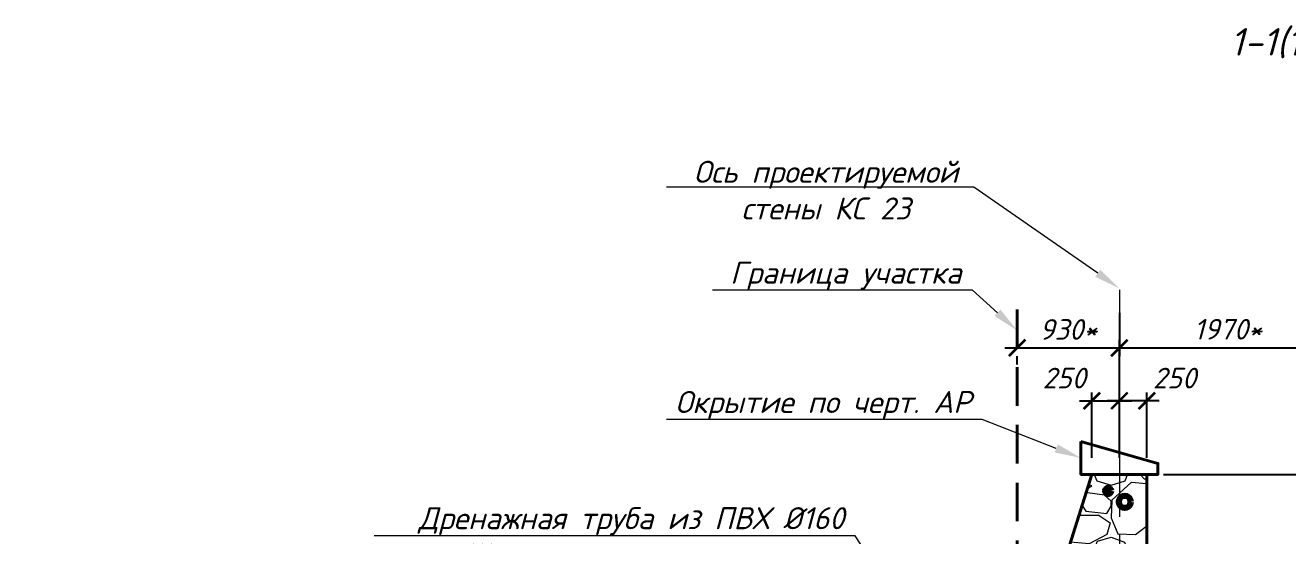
# Model space of a CAD drawing. Header units: millimetres. Extents: x -2893842 to -949497, y -1203244 to 262218.
# Drawn here: x -2760169 to -2748699, y -161778 to -157138 of the extents above; entities that cross this region are included whole.
import ezdxf
from ezdxf import colors
from ezdxf.entities.mleader import LeaderData, LeaderLine
from ezdxf.math import Vec2, Vec3

# ---------------------------------------------------------------- set-up
doc = ezdxf.new("R2010")
doc.units = ezdxf.units.MM
doc.linetypes.add('DASHED', pattern=[0.75, 0.5, -0.25])
doc.linetypes.add('осевая', pattern=[50.8, 31.75, -6.35, 6.35, -6.35])
doc.layers.get('0').update_dxf_attribs({"lineweight": 5})
doc.layers.get('Defpoints').update_dxf_attribs({"color": 253})
doc.layers.add('!!!_ Размеры', color=7, linetype='Continuous')
doc.layers.add('#Линии построений', color=7, linetype='Continuous')
for name, color, linetype, lineweight in [('!!!КТСБ', 170, 'Continuous', 100), ('#Контуры забора', 7, 'Continuous', 40), ('#разм', 7, 'Continuous', 13), ('k_ Выноски', 253, 'Continuous', 13), ('k_ Штриховка', 253, 'Continuous', 5)]:
    doc.layers.add(name, color=color, linetype=linetype, lineweight=lineweight)
doc.styles.add('STEP PR', font='isocpeui.ttf')
doc.dimstyles.new('STEP PR', dxfattribs={"dimscale": 100, "dimtxt": 2.5, "dimasz": 2, "dimexe": 1, "dimexo": 2, "dimgap": 1, "dimtad": 1, "dimdec": 4, "dimlfac": -1, "dimtxsty": 'STEP PR', "dimblk": 'ARCHTICK', "dimcen": 2, "dimdle": 1.5, "dimclrt": 1, "dimadec": 4, "dimazin": 0, "dimtfac": 1, "dimtdec": 4, "dimtmove": 1, "dimatfit": 3, "dimldrblk": 'DOTSMALL', "dimfxl": 1, "dimtolj": 1, "dimtzin": 0, "dimarcsym": 0})

# ---------------------------------------------------------------- blocks, each defined once
blk = doc.blocks.new('_ArchTick')
at = {"color": 0, "linetype": 'ByBlock', "const_width": 0.15}
blk.add_lwpolyline([(-0.5, -0.5), (0.5, 0.5)], dxfattribs=at)
blk = doc.blocks.new('*D1298')
at = {"layer": '!!!_ Размеры', "color": 0, "lineweight": -2, "transparency": 16777216}
for p, q in [((-2746909, -161109), (-2746909, -164714)), ((-2749829, -161221), (-2746834, -161221)), ((-2748298, -164601), (-2746834, -164601))]:
    blk.add_line(p, q, dxfattribs=at)
at = {"layer": 'Defpoints', "color": 0, "lineweight": 0, "transparency": 16777216}
for p in [(-2749979, -161221, 44353), (-2748448, -164601), (-2746909, -164601)]:
    blk.add_point(p, dxfattribs=at)
at = {"layer": '!!!_ Размеры', "color": 0, "lineweight": -2, "transparency": 16777216, "xscale": 150, "yscale": 150, "zscale": 150}
for p, rotation in [((-2746909, -161221), 90), ((-2746909, -164601), 270)]:
    blk.add_blockref('_ArchTick', p, dxfattribs=dict(at, rotation=rotation))
at = {"layer": '!!!_ Размеры', "color": 1, "transparency": 16777216, "insert": (-2747078, -162733), "char_height": 187.5, "attachment_point": 5, "rotation": 90, "style": 'STEP PR'}
blk.add_mtext('\\A1;3380*', dxfattribs=at)
blk = doc.blocks.new('_DotSmall')
at = {"color": 0, "linetype": 'ByBlock', "const_width": 0.5}
blk.add_lwpolyline([(-0.0625, 0, 1), (0.0625, 0, 1)], format="xyb", close=True, dxfattribs=at)
blk = doc.blocks.new('*D1326')
at = {"layer": '!!!_ Размеры', "color": 0, "lineweight": -2, "transparency": 16777216}
for p, q in [((-2750229, -160871), (-2750229, -159996)), ((-2748258, -160871), (-2748258, -159996)), ((-2750341, -160071), (-2748146, -160071))]:
    blk.add_line(p, q, dxfattribs=at)
at = {"layer": 'Defpoints', "color": 0, "lineweight": 0, "transparency": 16777216}
for p in [(-2748258, -160071), (-2750229, -161021, -44353), (-2748258, -161021, -88706)]:
    blk.add_point(p, dxfattribs=at)
at = {"layer": '!!!_ Размеры', "color": 0, "lineweight": -2, "transparency": 16777216, "xscale": 150, "yscale": 150, "zscale": 150, "rotation": 180}
blk.add_blockref('_ArchTick', (-2750229, -160071), dxfattribs=at)
at = {"layer": '!!!_ Размеры', "color": 0, "lineweight": -2, "transparency": 16777216, "xscale": 150, "yscale": 150, "zscale": 150}
blk.add_blockref('_ArchTick', (-2748258, -160071), dxfattribs=at)
at = {"layer": '!!!_ Размеры', "color": 1, "transparency": 16777216, "insert": (-2749243, -159901), "char_height": 187.5, "attachment_point": 5, "style": 'STEP PR'}
blk.add_mtext('\\A1;1970*', dxfattribs=at)
blk = doc.blocks.new('*D1313')
at = {"layer": '!!!_ Размеры', "color": 0, "lineweight": -2, "transparency": 16777216}
for p, q in [((-2750591, -160552), (-2750116, -160552)), ((-2750479, -161071), (-2750479, -160477)), ((-2750229, -161071), (-2750229, -160477))]:
    blk.add_line(p, q, dxfattribs=at)
at = {"layer": 'Defpoints', "color": 0, "lineweight": 0, "transparency": 16777216}
for p in [(-2750229, -160552), (-2750479, -161221), (-2750229, -161221)]:
    blk.add_point(p, dxfattribs=at)
at = {"layer": '!!!_ Размеры', "color": 0, "lineweight": -2, "transparency": 16777216, "xscale": 150, "yscale": 150, "zscale": 150, "rotation": 180}
blk.add_blockref('_ArchTick', (-2750479, -160552), dxfattribs=at)
at = {"layer": '!!!_ Размеры', "color": 0, "lineweight": -2, "transparency": 16777216, "xscale": 150, "yscale": 150, "zscale": 150}
blk.add_blockref('_ArchTick', (-2750229, -160552), dxfattribs=at)
at = {"layer": '!!!_ Размеры', "color": 1, "transparency": 16777216, "insert": (-2750730, -160345), "char_height": 187.5, "attachment_point": 5, "style": 'STEP PR'}
blk.add_mtext('\\A1;250', dxfattribs=at)
blk = doc.blocks.new('*D1314')
at = {"layer": '!!!_ Размеры', "color": 0, "lineweight": -2, "transparency": 16777216}
for p, q in [((-2749866, -160552), (-2750341, -160552)), ((-2750229, -161071), (-2750229, -160477)), ((-2749979, -161071), (-2749979, -160477))]:
    blk.add_line(p, q, dxfattribs=at)
at = {"layer": 'Defpoints', "color": 0, "lineweight": 0, "transparency": 16777216}
for p in [(-2750229, -160552), (-2750229, -161221), (-2749979, -161221)]:
    blk.add_point(p, dxfattribs=at)
at = {"layer": '!!!_ Размеры', "color": 0, "lineweight": -2, "transparency": 16777216, "xscale": 150, "yscale": 150, "zscale": 150, "rotation": 180}
blk.add_blockref('_ArchTick', (-2750229, -160552), dxfattribs=at)
at = {"layer": '!!!_ Размеры', "color": 0, "lineweight": -2, "transparency": 16777216, "xscale": 150, "yscale": 150, "zscale": 150}
blk.add_blockref('_ArchTick', (-2749979, -160552), dxfattribs=at)
at = {"layer": '!!!_ Размеры', "color": 1, "transparency": 16777216, "insert": (-2749728, -160345), "char_height": 187.5, "attachment_point": 5, "style": 'STEP PR'}
blk.add_mtext('\\A1;250', dxfattribs=at)
blk = doc.blocks.new('*D1315')
at = {"layer": '!!!_ Размеры', "color": 0, "lineweight": -2, "transparency": 16777216}
for p, q in [((-2750229, -159753), (-2750229, -160146)), ((-2751271, -160071), (-2750116, -160071)), ((-2751158, -160221), (-2751158, -160146))]:
    blk.add_line(p, q, dxfattribs=at)
at = {"layer": 'Defpoints', "color": 0, "lineweight": 0, "transparency": 16777216}
for p in [(-2750229, -159603), (-2751158, -160071), (-2750229, -160071)]:
    blk.add_point(p, dxfattribs=at)
at = {"layer": '!!!_ Размеры', "color": 0, "lineweight": -2, "transparency": 16777216, "xscale": 150, "yscale": 150, "zscale": 150, "rotation": 180}
blk.add_blockref('_ArchTick', (-2751158, -160071), dxfattribs=at)
at = {"layer": '!!!_ Размеры', "color": 0, "lineweight": -2, "transparency": 16777216, "xscale": 150, "yscale": 150, "zscale": 150}
blk.add_blockref('_ArchTick', (-2750229, -160071), dxfattribs=at)
at = {"layer": '!!!_ Размеры', "color": 1, "transparency": 16777216, "insert": (-2750693, -159903), "char_height": 187.5, "attachment_point": 5, "style": 'STEP PR'}
blk.add_mtext('\\A1;930*', dxfattribs=at)

msp = doc.modelspace()

# ---------------------------------------------------------------- hatches: boundary and pattern name
at = {"layer": 'k_ Штриховка'}
h = msp.add_hatch(dxfattribs=at)
h.set_pattern_fill('GRAVEL', color=256, scale=30)
h.set_pattern_definition([(228.012788, (-3145238.744, -358536.09), (-6096.0000005, -6857.9999996), [102.5164, -10149.1451]), (184.969741, (-3145307.324, -358612.287), (9143.9999964, 762.0000434), [175.9214, -17416.2147]), (132.510447, (-3145482.584, -358627.527), (7620.000003, -8381.999997), [124.0445, -12280.4168]), (267.273689, (-3145779.764, -358818.027), (762.0000016, 15240), [160.2014, -15859.9312]), (292.833654, (-3145787.384, -358978.047), (-3810.0000003, 9144), [157.0901, -15551.9423]), (357.273689, (-3145726.424, -359122.827), (-15240, 762.0000016), [160.2014, -15859.9312]), (37.6942405, (-3145566.404, -359130.447), (-9905.9999996, -7620.0000006), [211.8581, -20973.9346]), (72.255328, (-3145398.764, -359000.907), (5334.0000014, 16763.9999995), [200.0159, -19801.577]), (121.429566, (-3145337.804, -358810.407), (-6096.000001, 9905.9999995), [160.7439, -15913.6637]), (175.236358, (-3145421.624, -358673.25), (8382, -762.000001), [183.514, -8992.1811]), (222.397438, (-3145604.504, -358658.007), (-9143.9999997, -8382.0000003), [237.3234, -23495.0318]), (138.814075, (-3145025.384, -358825.65), (-5334, 4572), [81.0014, -8019.1697]), (171.469234, (-3145086.344, -358772.307), (9906.0000003, -1523.9999983), [154.1046, -15256.3917]), (225, (-3145238.74, -358749.45), (-1e-13, -762), [107.7628, -969.8679]), (203.19859, (-3145292.08, -358658.01), (3810, 1524), [58.0324, -5745.1867]), (291.80141, (-3145345.42, -358680.87), (-762, 2286), [82.0697, -4021.4259]), (30.963757, (-3145314.94, -358757.07), (2286, 1524), [133.2959, -4309.8894]), (161.56505, (-3145200.64, -358688.49), (1524, -762), [96.3861, -2313.2694]), (16.38954, (-3145787.384, -358680.867), (7620, 2286), [135.0264, -13367.648]), (70.346176, (-3145657.844, -358642.767), (-3048, -8382), [113.2797, -11214.6647]), (293.19859, (-3145200.64, -358536.09), (-1524, 3810), [116.064, -5687.1551]), (343.61046, (-3145154.924, -358642.767), (-7620, 2285.9999995), [135.0264, -13367.648]), (339.443955, (-3145787.38, -359153.31), (-3810, 1524), [130.2106, -6380.3203]), (294.77514, (-3145665.464, -359199.027), (-3810.0000045, 8381.999998), [109.1016, -10801.078]), (66.80141, (-3145193.02, -359298.09), (1524, 3810), [116.064, -5687.1551]), (17.354025, (-3145147.304, -359191.407), (-9906, -3048.0000006), [127.7348, -12645.7128]), (69.443955, (-3145566.4, -359298.09), (-1524, -3810), [65.1053, -6445.4256]), (101.309932, (-3145238.74, -359298.09), (-762, 3048), [38.8544, -3846.5985]), (165.963757, (-3145246.36, -359259.99), (2286, -762), [157.0901, -2984.7164]), (186.009006, (-3145398.764, -359221.887), (7620, 762.0000004), [145.5801, -14412.4095]), (303.69007, (-3145314.94, -358825.65), (-762, 1524), [109.8972, -2637.5329]), (353.1572266, (-3145253.984, -358917.087), (12954, -1523.9999993), [191.867, -18994.8027]), (60.945396, (-3145063.484, -358939.95), (-3048, -5334), [78.4525, -7766.8177]), (90, (-3145025.4, -358871.4), (-762, 762), [45.72, -716.28]), (120.256437, (-3145414.004, -359199.027), (3047.9999996, -5334), [105.8601, -10480.1822]), (48.012787, (-3145467.344, -359107.59), (6096.0000005, 6857.9999996), [205.0329, -10046.6287]), (0, (-3145330.2, -358955.2), (762, 762), [198.12, -563.88]), (325.304846, (-3145132.064, -358955.187), (7620.000003, -5333.999996), [120.4829, -11927.795]), (254.054604, (-3145033, -359023.77), (-762, -3048), [110.9487, -5436.495]), (207.645975, (-3145063.484, -359130.447), (-14478.0000005, -7619.999999), [180.6435, -17883.7393]), (175.426079, (-3145223.504, -359214.267), (-9906, 762), [191.1088, -18919.7539])])
h.paths.add_polyline_path([(-2750049.67864, -165432.8932), (-2751014.04841, -165432.8932), (-2750983.75186, -165084.74252), (-2750049.67864, -165084.74252)], flags=16)
h.paths.add_polyline_path([(-2751353.86783, -164005.62392), (-2749979.59845, -164137.73673), (-2749978.59845, -161221.38312), (-2750478.59845, -161221.38312)])
h.paths.add_polyline_path([(-2749979.59845, -164294.88225), (-2751412.34171, -164166.42707), (-2751679.59845, -164901.38312), (-2752079.59845, -164901.38312), (-2751679.59845, -165801.38312), (-2749779.59845, -165801.38312), (-2749779.59845, -164901.38312), (-2749979.59845, -164901.38312)])

# ---------------------------------------------------------------- linework, layer by layer
at = {"layer": '!!!КТСБ'}
for centre, radius in [((-2750330.62711, -161370.41895), 27.5), ((-2750180.03781, -161470.41895), 55)]:
    msp.add_circle(centre, radius, dxfattribs=at)
at = {"layer": '#Контуры забора', "ltscale": 1.5}
msp.add_lwpolyline([(-2750578.59845, -160921.38312), (-2749878.59845, -161121.38312), (-2749878.59845, -161221.38312), (-2750578.59845, -161221.38312)], close=True, dxfattribs=at)
msp.add_lwpolyline([(-2749979.59845, -164137.73673), (-2749979.59845, -161221.38312), (-2750479.59845, -161221.38312), (-2751353.86783, -164005.62392)], dxfattribs=at)
at = {"layer": '#Линии построений', "linetype": 'осевая', "lineweight": 0, "ltscale": 25}
msp.add_lwpolyline([(-2750228.59845, -159541.70804), (-2750228.59845, -166514.52716)], dxfattribs=at)
at = {"color": 1, "linetype": 'DASHED', "lineweight": 40, "ltscale": 700, "elevation": -44353.23996}
msp.add_lwpolyline([(-2751158.15585, -159721.31583), (-2751158.15585, -167062.04317)], dxfattribs=at)

# ---------------------------------------------------------------- texts
at = {"layer": '#разм', "ltscale": 3, "insert": (-2748856.65063, -157301.2885, -66926.39642), "char_height": 250, "attachment_point": 5, "style": 'STEP PR'}
msp.add_mtext('1-1(1)', dxfattribs=at)

# ---------------------------------------------------------------- dimensions: what is measured, and where the dimension line sits
at = {"layer": '!!!_ Размеры'}
for base, p1, p2, picture, middle in [((-2750228.59845, -160071.31583), (-2751158.15585, -160071.31583), (-2750228.59845, -159602.94261), '*D1315', (-2750693.37715, -159902.56583)), ((-2748258.15585, -160071.31583, 44353.23996), (-2750228.59845, -161021.38312), (-2748258.15585, -161021.38312, -44353.23996), '*D1326', (-2749243.37715, -159901.35844, 44353.23996))]:
    dim = msp.add_linear_dim(base=base, p1=p1, p2=p2, text='<>*', dimstyle='STEP PR', override={"dimscale": 75, "dimdec": 0, "dimadec": 2, "dimtdec": 0, "dimfxl": 1.25}, dxfattribs=at)
    dim.commit()
    dim.dimension.update_dxf_attribs({"geometry": picture, "text_midpoint": middle})
dim = msp.add_linear_dim(base=(-2750228.59845, -160551.59537, 44353.23996), p1=(-2750478.59845, -161221.38312, 44353.23996), p2=(-2750228.59845, -161221.38312, 44353.23996), dimstyle='STEP PR', override={"dimscale": 75, "dimdec": 0, "dimadec": 2, "dimtdec": 0, "dimfxl": 1.25}, dxfattribs=at)
dim.commit()
dim.dimension.update_dxf_attribs({"geometry": '*D1313', "text_midpoint": (-2750729.60639, -160513.67215, 44353.23996), "dimtype": 160})
dim = msp.add_linear_dim(base=(-2750228.59845, -160551.59537, 44353.23996), p1=(-2749978.59845, -161221.38312, 44353.23996), p2=(-2750228.59845, -161221.38312, 44353.23996), angle=180, dimstyle='STEP PR', override={"dimscale": 75, "dimdec": 0, "dimadec": 2, "dimtdec": 0, "dimfxl": 1.25}, dxfattribs=at)
dim.commit()
dim.dimension.update_dxf_attribs({"geometry": '*D1314', "text_midpoint": (-2749727.59052, -160513.67215, 44353.23996), "dimtype": 160})
dim = msp.add_linear_dim(base=(-2746909.36736, -164601.38312, -44353.23996), p1=(-2749978.59845, -161221.38312), p2=(-2748447.89712, -164601.38312, -44353.23996), angle=90, text='<>*', dimstyle='STEP PR', override={"dimscale": 75, "dimdec": 0, "dimadec": 2, "dimtdec": 0, "dimfxl": 1.25}, dxfattribs=at)
dim.commit()
dim.dimension.update_dxf_attribs({"geometry": '*D1298', "text_midpoint": (-2746909.36736, -162733.21632, -44353.23996), "dimtype": 160})

# ---------------------------------------------------------------- leaders
at = {"layer": 'k_ Выноски'}
ml = msp.add_multileader_mtext('Standard', dxfattribs=at)
ml.set_content('\\A1;Ось проектируемой\\Pстены КС 23', color=256, style='STEP PR')
ml.set_leader_properties(color=256, linetype='ByLayer', lineweight=-1)
ml.build(insert=Vec2(0, 0))
ml.multileader.update_dxf_attribs({"text_left_attachment_type": 6, "text_right_attachment_type": 6, "dogleg_length": 0, "arrow_head_size": 240, "scale": 5})
ctx = ml.context
ctx.base_point, ctx.scale, ctx.char_height, ctx.arrow_head_size, ctx.landing_gap_size, ctx.plane_origin = Vec3(-2754236.67047, -158609.91865, 44353.23996), 5, 200, 240, 100, Vec3(-2751965.06414, -160567.75682, 44353.23996)
ctx.left_attachment, ctx.right_attachment, ctx.text_align_type = 6, 6, 1
notes = []
notes.append((ctx, [(1, (1, 1, 0), (-2751552.42804, -158609.91865, 44353.23996), (-1, 0), 0, [(1, [(-2750228.59845, -159529.77083, 44353.23996)], 0, [])])]))
ctx.mtext.insert, ctx.mtext.rotation, ctx.mtext.alignment, ctx.mtext.flow_direction = Vec3(-2752894.54925, -158369.91865, 44353.23996), 6.2831853072, 2, 5
ml = msp.add_multileader_mtext('Standard', dxfattribs=at)
ml.set_content('\\A1;Граница участка', color=256, style='STEP PR')
ml.set_leader_properties(color=256, linetype='ByLayer', lineweight=-1)
ml.build(insert=Vec2(0, 0))
ml.multileader.update_dxf_attribs({"text_left_attachment_type": 6, "text_right_attachment_type": 6, "dogleg_length": 0, "arrow_head_size": 240, "scale": 5})
ctx = ml.context
ctx.base_point, ctx.scale, ctx.char_height, ctx.arrow_head_size, ctx.landing_gap_size, ctx.plane_origin = Vec3(-2754012.27192, -159546.76195), 5, 200, 240, 100, Vec3(-2752265.81389, -161689.10866)
ctx.left_attachment, ctx.right_attachment, ctx.text_align_type = 6, 6, 2
notes.append((ctx, [(1, (1, 1, 0), (-2751563.33252, -159546.76195), (-1, 0), 0, [(1, [(-2751158.15585, -159911.95249)], 0, [])])]))
ctx.mtext.insert, ctx.mtext.rotation, ctx.mtext.alignment, ctx.mtext.flow_direction = Vec3(-2751663.33252, -159286.76195), 6.2831853072, 3, 5
ml = msp.add_multileader_mtext('Standard', dxfattribs=at)
ml.set_content('\\A1;Окрытие по черт. АР', color=256, style='STEP PR')
ml.set_leader_properties(color=256, linetype='ByLayer', lineweight=-1)
ml.build(insert=Vec2(0, 0))
ml.multileader.update_dxf_attribs({"text_left_attachment_type": 6, "text_right_attachment_type": 6, "dogleg_length": 0, "arrow_head_size": 240, "scale": 5})
ctx = ml.context
ctx.base_point, ctx.scale, ctx.char_height, ctx.arrow_head_size, ctx.landing_gap_size, ctx.plane_origin = Vec3(-2754460.35376, -160722.65174), 5, 200, 240, 100, Vec3(-2752277.22906, -160969.9088)
ctx.left_attachment, ctx.right_attachment, ctx.text_align_type = 6, 6, 2
notes.append((ctx, [(1, (1, 1, 0), (-2751474.7477, -160722.65174), (-1, 0), 0, [(1, [(-2750578.59845, -161071.38312)], 0, [])])]))
ctx.mtext.insert, ctx.mtext.rotation, ctx.mtext.alignment, ctx.mtext.flow_direction = Vec3(-2751574.7477, -160462.65174), 6.2831853072, 3, 5
ml = msp.add_multileader_mtext('Standard', dxfattribs=at)
ml.set_content('\\A1;Дренажная труба {\\A0;из ПВХ %%C160 }  \\PШаг 2 м, отметка по месту', color=256, style='STEP PR')
ml.set_leader_properties(color=256, linetype='ByLayer', lineweight=-1)
ml.build(insert=Vec2(0, 0))
ml.multileader.update_dxf_attribs({"text_left_attachment_type": 6, "text_right_attachment_type": 6, "dogleg_length": 0, "arrow_head_size": 240, "scale": 5})
ctx = ml.context
ctx.base_point, ctx.scale, ctx.char_height, ctx.arrow_head_size, ctx.landing_gap_size, ctx.plane_origin = Vec3(-2756916.12159, -161778.61446), 5, 200, 240, 100, Vec3(-2752440.14893, -168971.08592)
ctx.left_attachment, ctx.right_attachment, ctx.text_align_type = 6, 6, 2
notes.append((ctx, [(1, (1, 1, 0), (-2752628.2428, -161778.61446), (-1, 0), 0, [(1, [(-2751158.15585, -164024.43832)], 0, [])])]))
ctx.mtext.insert, ctx.mtext.rotation, ctx.mtext.width, ctx.mtext.alignment, ctx.mtext.flow_direction = Vec3(-2752728.2428, -161518.61446), 6.2831853072, 5086.8107091, 3, 5
for ctx, leaders in notes:
    for number, flags, end, landing, length, lines in leaders:
        leader = LeaderData()
        leader.index, (leader.has_last_leader_line, leader.has_dogleg_vector, leader.attachment_direction) = number, flags
        leader.last_leader_point, leader.dogleg_vector, leader.dogleg_length = Vec3(end), Vec3(landing), length
        for number, points, colour, breaks in lines:
            line = LeaderLine()
            line.index, line.vertices, line.color, line.breaks = number, Vec3.list(points), colors.encode_raw_color(colour), breaks
            leader.lines.append(line)
        ctx.leaders.append(leader)

doc.saveas('drawing.dxf')
